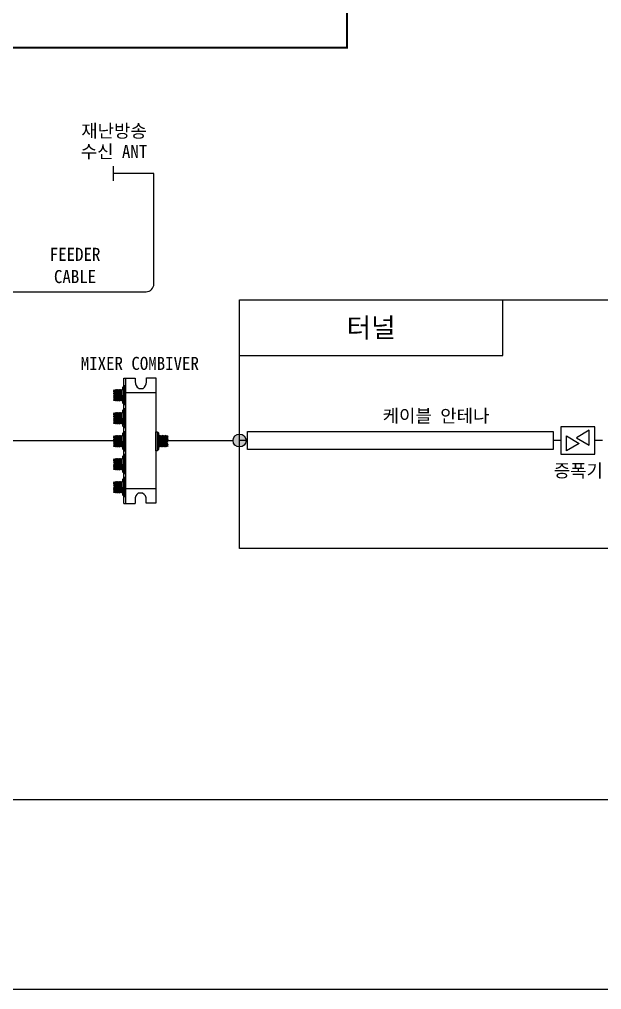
# Model space of a CAD drawing. Header units: millimetres. Extents: x 0 to 2521, y -5 to 594.
# Drawn here: x 1138.7 to 1317, y -4.9 to 292.1 of the extents above; entities that cross this region are included whole.
import ezdxf
from ezdxf.enums import TextEntityAlignment as Align

# ---------------------------------------------------------------- set-up
doc = ezdxf.new("R2010")
doc.units = ezdxf.units.MM
doc.header["$LTSCALE"] = 10
doc.linetypes.add('DASHED', pattern=[0.75, 0.5, -0.25])
for name, color, linetype in [('A-TEXT02', 6, 'Continuous'), ('T', 4, 'Continuous'), ('TITBOX', 7, 'Continuous'), ('TT-CABL', 4, 'Continuous'), ('TT-COMM-CABL', 4, 'Continuous'), ('TT-COMM-SYMB', 3, 'Continuous'), ('TT-COMM-TEXT', 3, 'Continuous')]:
    doc.layers.add(name, color=color, linetype=linetype)
doc.styles.get("Standard").update_dxf_attribs({"font": 'GulimChe.ttf'})
doc.styles.add('굴림체', font='GulimChe.ttf')

msp = doc.modelspace()

# ---------------------------------------------------------------- hatches: boundary and pattern name
at = {"layer": 'TT-COMM-CABL'}
msp.add_hatch(color=256, dxfattribs=at).paths.add_polyline_path([(1208.12, 163.15, 1), (1204.15, 163.15, 1)])

# ---------------------------------------------------------------- linework, layer by layer
at = {"color": 6, "linetype": 'DASHED', "const_width": 0.6}
msp.add_lwpolyline([(1239.02, 300.43), (1239.02, 283.44), (967.61, 283.44), (967.61, 112.06), (1023.97, 112.06)], dxfattribs=at)
at = {"layer": 'T'}
msp.add_lwpolyline([(1206.13, 206.22), (1504.82, 206.22), (1504.82, 130.07), (1206.13, 130.07)], close=True, dxfattribs=at)
msp.add_lwpolyline([(1206.13, 189.22), (1286.75, 189.22), (1286.75, 206.22)], dxfattribs=at)
at = {"layer": 'TITBOX', "color": 1, "flags": 128}
for points in [[(849.06, 589.06), (1690.06, 589.06), (1690.06, -4.94), (849.06, -4.94)], [(879.06, 53.3), (1660.06, 53.3), (1660.06, 574.06), (879.06, 574.06)]]:
    msp.add_lwpolyline(points, close=True, dxfattribs=at)
at = {"layer": 'TT-CABL'}
msp.add_lwpolyline([(1208.53, 165.92), (1302.15, 165.92), (1302.15, 160.37), (1208.53, 160.37)], close=True, dxfattribs=at)
at = {"layer": 'TT-COMM-CABL', "flags": 128}
for points in [[(1167.42, 247.13), (1167.42, 242.63)], [(1179.9, 244.88), (1167.42, 244.88)], [(1086.86, 163.15), (1167.87, 163.15)], [(1183.91, 163.15), (1204.15, 163.15)], [(1208.53, 163.15), (1206.13, 163.15)], [(1304.55, 163.15), (1302.15, 163.15)], [(1317.33, 163.15), (1314.93, 163.15)]]:
    msp.add_lwpolyline(points, dxfattribs=at)
msp.add_lwpolyline([(1086.86, 172.75), (1109.33, 172.75, 0.414214), (1111.73, 175.15), (1111.73, 206.3, -0.414214), (1114.13, 208.7), (1177.5, 208.7, 0.414214), (1179.9, 211.1), (1179.9, 244.88)], format="xyb", dxfattribs=at)
at = {"layer": 'TT-COMM-CABL'}
msp.add_circle((1206.13, 163.15), 1.98, dxfattribs=at)
at = {"layer": 'TT-COMM-SYMB'}
for p, q in [((1171.27, 143.88), (1171.27, 182.27)), ((1167.56, 178.52), (1167.55, 178.47)), ((1167.95, 178.34), (1167.55, 178.47)), ((1167.56, 178.52), (1168.03, 178.62)), ((1168.03, 178.37), (1167.56, 178.52)), ((1167.56, 178.17), (1168.03, 178.37)), ((1168.03, 178.8), (1168.15, 175.25)), ((1168.03, 178.8), (1168.03, 175.4)), ((1168.15, 178.65), (1168.26, 175.4)), ((1168.26, 178.8), (1168.38, 175.25)), ((1168.38, 178.65), (1168.49, 175.4)), ((1168.49, 178.8), (1168.61, 175.25)), ((1168.61, 178.65), (1168.72, 175.4)), ((1168.72, 178.8), (1168.85, 175.25)), ((1168.84, 178.65), (1168.96, 175.4)), ((1168.95, 178.8), (1169.08, 175.25)), ((1169.07, 178.65), (1169.19, 175.4)), ((1169.19, 178.8), (1169.31, 175.25)), ((1169.31, 178.65), (1169.42, 175.4)), ((1169.42, 178.8), (1169.54, 175.25)), ((1169.54, 178.65), (1169.65, 175.4)), ((1169.65, 178.8), (1169.77, 175.25)), ((1169.77, 178.65), (1169.88, 175.4)), ((1169.88, 178.8), (1170, 175.25)), ((1170, 178.65), (1170.11, 175.4)), ((1170.11, 178.8), (1170.23, 175.48)), ((1170.35, 178.8), (1170.23, 178.8)), ((1170.23, 175.25), (1170.23, 178.8)), ((1167.56, 178.17), (1167.54, 178.12)), ((1167.97, 177.89), (1167.54, 178.12)), ((1167.97, 176.16), (1167.54, 175.93)), ((1167.54, 175.93), (1167.56, 175.88)), ((1167.95, 175.71), (1167.55, 175.58)), ((1167.55, 175.58), (1167.56, 175.53)), ((1168.03, 177.93), (1167.56, 178.17)), ((1167.56, 177.65), (1168.03, 177.93)), ((1167.56, 177.65), (1167.56, 177.59)), ((1168.03, 177.34), (1167.56, 177.65)), ((1167.98, 177.31), (1167.56, 177.59)), ((1167.56, 177.02), (1168.03, 177.34)), ((1167.56, 177.02), (1168.03, 176.71)), ((1167.98, 176.74), (1167.56, 176.46)), ((1168.03, 176.71), (1167.56, 176.4)), ((1167.56, 176.46), (1167.56, 176.4)), ((1167.56, 176.4), (1168.03, 176.12)), ((1168.03, 176.12), (1167.56, 175.88)), ((1167.56, 175.88), (1168.03, 175.68)), ((1168.03, 175.68), (1167.56, 175.53)), ((1167.56, 175.53), (1168.03, 175.43)), ((1170.35, 175.25), (1170.23, 175.25)), ((1167.56, 171.13), (1167.54, 171.08)), ((1167.97, 170.85), (1167.54, 171.08)), ((1167.56, 171.48), (1167.55, 171.42)), ((1167.95, 171.29), (1167.55, 171.42)), ((1167.56, 171.48), (1168.03, 171.57)), ((1168.03, 171.33), (1167.56, 171.48)), ((1167.56, 171.13), (1168.03, 171.33)), ((1168.03, 170.88), (1167.56, 171.13)), ((1167.56, 170.6), (1168.03, 170.88)), ((1167.56, 170.6), (1167.56, 170.54)), ((1168.03, 170.3), (1167.56, 170.6)), ((1167.98, 170.27), (1167.56, 170.54)), ((1167.56, 169.98), (1168.03, 170.3)), ((1167.56, 169.98), (1168.03, 169.66)), ((1167.98, 169.69), (1167.56, 169.42)), ((1168.03, 169.66), (1167.56, 169.36)), ((1167.56, 169.42), (1167.56, 169.36)), ((1167.56, 169.36), (1168.03, 169.08)), ((1168.03, 171.75), (1168.15, 168.21)), ((1168.03, 171.75), (1168.03, 168.36)), ((1168.15, 171.6), (1168.26, 168.36)), ((1168.26, 171.75), (1168.38, 168.21)), ((1168.38, 171.6), (1168.49, 168.36)), ((1168.49, 171.75), (1168.61, 168.21)), ((1168.61, 171.6), (1168.72, 168.36)), ((1168.72, 171.75), (1168.85, 168.21)), ((1168.84, 171.6), (1168.96, 168.36)), ((1168.95, 171.75), (1169.08, 168.21)), ((1169.07, 171.6), (1169.19, 168.36)), ((1169.19, 171.75), (1169.31, 168.21)), ((1169.31, 171.6), (1169.42, 168.36)), ((1169.42, 171.75), (1169.54, 168.21)), ((1169.54, 171.6), (1169.65, 168.36)), ((1169.65, 171.75), (1169.77, 168.21)), ((1169.77, 171.6), (1169.88, 168.36)), ((1169.88, 171.75), (1170, 168.21)), ((1170, 171.6), (1170.11, 168.36)), ((1170.11, 171.75), (1170.23, 168.44)), ((1170.35, 171.75), (1170.23, 171.75)), ((1170.23, 168.21), (1170.23, 171.75)), ((1167.97, 169.12), (1167.54, 168.89)), ((1167.54, 168.89), (1167.56, 168.83)), ((1167.95, 168.67), (1167.55, 168.54)), ((1167.55, 168.54), (1167.56, 168.48)), ((1168.03, 169.08), (1167.56, 168.83)), ((1167.56, 168.83), (1168.03, 168.63)), ((1168.03, 168.63), (1167.56, 168.48)), ((1167.56, 168.48), (1168.03, 168.39)), ((1170.35, 168.21), (1170.23, 168.21)), ((1170.69, 163.38), (1170.69, 167.32)), ((1167.56, 164.08), (1167.54, 164.03)), ((1167.97, 163.8), (1167.54, 164.03)), ((1167.56, 164.44), (1167.55, 164.38)), ((1167.95, 164.25), (1167.55, 164.38)), ((1167.56, 164.44), (1168.03, 164.53)), ((1168.03, 164.29), (1167.56, 164.44)), ((1167.56, 164.08), (1168.03, 164.29)), ((1168.03, 163.84), (1167.56, 164.08)), ((1167.56, 163.56), (1168.03, 163.84)), ((1168.03, 163.25), (1167.56, 163.56)), ((1167.56, 163.56), (1167.56, 163.5)), ((1167.98, 163.23), (1167.56, 163.5)), ((1168.03, 164.71), (1168.03, 161.32)), ((1168.03, 164.71), (1168.15, 161.17)), ((1168.15, 164.56), (1168.26, 161.31)), ((1168.26, 164.71), (1168.38, 161.17)), ((1168.38, 164.56), (1168.49, 161.31)), ((1168.49, 164.71), (1168.61, 161.17)), ((1168.61, 164.56), (1168.72, 161.31)), ((1168.72, 164.71), (1168.85, 161.17)), ((1168.84, 164.56), (1168.96, 161.31)), ((1168.95, 164.71), (1169.08, 161.17)), ((1169.07, 164.56), (1169.19, 161.31)), ((1169.19, 164.71), (1169.31, 161.17)), ((1169.31, 164.56), (1169.42, 161.31)), ((1169.42, 164.71), (1169.54, 161.17)), ((1169.54, 164.56), (1169.65, 161.31)), ((1169.65, 164.71), (1169.77, 161.17)), ((1169.77, 164.56), (1169.88, 161.31)), ((1169.88, 164.71), (1170, 161.17)), ((1170, 164.56), (1170.11, 161.31)), ((1170.11, 164.71), (1170.23, 161.39)), ((1170.23, 161.17), (1170.23, 164.71)), ((1170.35, 164.71), (1170.23, 164.71)), ((1170.69, 143.88), (1170.69, 166.21)), ((1181.42, 164.71), (1181.55, 164.71)), ((1181.55, 161.17), (1181.55, 164.71)), ((1181.66, 164.71), (1181.55, 161.39)), ((1181.77, 164.56), (1181.66, 161.31)), ((1181.89, 164.71), (1181.77, 161.17)), ((1182, 164.56), (1181.89, 161.31)), ((1182.13, 164.71), (1182, 161.17)), ((1182.24, 164.56), (1182.12, 161.31)), ((1182.36, 164.71), (1182.23, 161.17)), ((1182.47, 164.56), (1182.35, 161.31)), ((1182.59, 164.71), (1182.47, 161.17)), ((1182.7, 164.56), (1182.59, 161.31)), ((1182.82, 164.71), (1182.7, 161.17)), ((1182.93, 164.56), (1182.82, 161.31)), ((1183.05, 164.71), (1182.93, 161.17)), ((1183.16, 164.56), (1183.05, 161.31)), ((1183.28, 164.71), (1183.16, 161.17)), ((1183.39, 164.56), (1183.28, 161.31)), ((1183.52, 164.71), (1183.39, 161.17)), ((1183.63, 164.56), (1183.51, 161.31)), ((1183.75, 164.71), (1183.62, 161.17)), ((1183.75, 164.71), (1183.75, 161.32)), ((1184.21, 164.44), (1183.75, 164.53)), ((1183.75, 164.29), (1184.21, 164.44)), ((1184.21, 164.08), (1183.75, 164.29)), ((1183.75, 163.84), (1184.21, 164.08)), ((1184.21, 163.56), (1183.75, 163.84)), ((1183.75, 163.25), (1184.21, 163.56)), ((1183.79, 163.23), (1184.21, 163.5)), ((1183.81, 163.8), (1184.24, 164.03)), ((1183.83, 164.25), (1184.23, 164.38)), ((1184.21, 164.44), (1184.23, 164.38)), ((1184.21, 164.08), (1184.24, 164.03)), ((1184.21, 163.56), (1184.21, 163.5)), ((1306.23, 159.99), (1306.23, 164.55)), ((1306.23, 164.55), (1310.18, 162.27)), ((1313.25, 166.31), (1309.3, 164.02)), ((1309.3, 164.02), (1313.25, 161.74)), ((1313.25, 161.74), (1313.25, 166.31)), ((1167.97, 162.07), (1167.54, 161.84)), ((1167.54, 161.84), (1167.56, 161.79)), ((1167.95, 161.62), (1167.55, 161.49)), ((1167.55, 161.49), (1167.56, 161.44)), ((1167.56, 162.94), (1168.03, 163.25)), ((1167.56, 162.94), (1168.03, 162.62)), ((1167.98, 162.65), (1167.56, 162.38)), ((1168.03, 162.62), (1167.56, 162.32)), ((1167.56, 162.38), (1167.56, 162.32)), ((1167.56, 162.32), (1168.03, 162.04)), ((1168.03, 162.04), (1167.56, 161.79)), ((1167.56, 161.79), (1168.03, 161.59)), ((1168.03, 161.59), (1167.56, 161.44)), ((1167.56, 161.44), (1168.03, 161.35)), ((1170.35, 161.17), (1170.23, 161.17)), ((1181.42, 161.17), (1181.55, 161.17)), ((1184.21, 162.94), (1183.75, 163.25)), ((1184.21, 162.94), (1183.75, 162.62)), ((1183.75, 162.62), (1184.21, 162.32)), ((1184.21, 162.32), (1183.75, 162.04)), ((1183.75, 162.04), (1184.21, 161.79)), ((1184.21, 161.79), (1183.75, 161.59)), ((1183.75, 161.59), (1184.21, 161.44)), ((1184.21, 161.44), (1183.75, 161.35)), ((1183.79, 162.65), (1184.21, 162.38)), ((1183.81, 162.07), (1184.24, 161.84)), ((1183.83, 161.62), (1184.23, 161.49)), ((1184.21, 162.38), (1184.21, 162.32)), ((1184.24, 161.84), (1184.21, 161.79)), ((1184.23, 161.49), (1184.21, 161.44)), ((1310.18, 162.27), (1306.23, 159.99)), ((1167.56, 157.42), (1167.55, 157.37)), ((1167.56, 157.42), (1168.03, 157.51)), ((1168.03, 157.27), (1167.56, 157.42)), ((1168.03, 157.69), (1168.03, 154.3)), ((1168.03, 157.69), (1168.15, 154.15)), ((1168.15, 157.54), (1168.26, 154.3)), ((1168.26, 157.69), (1168.38, 154.15)), ((1168.38, 157.54), (1168.49, 154.3)), ((1168.49, 157.69), (1168.61, 154.15)), ((1168.61, 157.54), (1168.72, 154.3)), ((1168.72, 157.69), (1168.85, 154.15)), ((1168.84, 157.54), (1168.96, 154.3)), ((1168.95, 157.69), (1169.08, 154.15)), ((1169.07, 157.54), (1169.19, 154.3)), ((1169.19, 157.69), (1169.31, 154.15)), ((1169.31, 157.54), (1169.42, 154.3)), ((1169.42, 157.69), (1169.54, 154.15)), ((1169.54, 157.54), (1169.65, 154.3)), ((1169.65, 157.69), (1169.77, 154.15)), ((1169.77, 157.54), (1169.88, 154.3)), ((1169.88, 157.69), (1170, 154.15)), ((1170, 157.54), (1170.11, 154.3)), ((1170.11, 157.69), (1170.23, 154.38)), ((1170.23, 154.15), (1170.23, 157.69)), ((1170.35, 157.69), (1170.23, 157.69)), ((1167.56, 157.07), (1167.54, 157.02)), ((1167.97, 156.79), (1167.54, 157.02)), ((1167.97, 155.06), (1167.54, 154.83)), ((1167.54, 154.83), (1167.56, 154.78)), ((1167.95, 157.24), (1167.55, 157.37)), ((1167.95, 154.61), (1167.55, 154.48)), ((1167.55, 154.48), (1167.56, 154.42)), ((1167.56, 157.07), (1168.03, 157.27)), ((1168.03, 156.82), (1167.56, 157.07)), ((1167.56, 156.54), (1168.03, 156.82)), ((1168.03, 156.24), (1167.56, 156.54)), ((1167.56, 156.54), (1167.56, 156.49)), ((1167.98, 156.21), (1167.56, 156.49)), ((1167.56, 155.92), (1168.03, 156.24)), ((1167.56, 155.92), (1168.03, 155.61)), ((1167.98, 155.64), (1167.56, 155.36)), ((1168.03, 155.61), (1167.56, 155.3)), ((1167.56, 155.36), (1167.56, 155.3)), ((1167.56, 155.3), (1168.03, 155.02)), ((1168.03, 155.02), (1167.56, 154.78)), ((1167.56, 154.78), (1168.03, 154.57)), ((1168.03, 154.57), (1167.56, 154.42)), ((1167.56, 154.42), (1168.03, 154.33)), ((1170.35, 154.15), (1170.23, 154.15)), ((1170.69, 149.32), (1170.69, 153.26)), ((1167.56, 150.03), (1167.54, 149.97)), ((1167.97, 149.75), (1167.54, 149.97)), ((1167.56, 150.38), (1167.55, 150.32)), ((1167.95, 150.19), (1167.55, 150.32)), ((1167.56, 150.38), (1168.03, 150.47)), ((1168.03, 150.23), (1167.56, 150.38)), ((1167.56, 150.03), (1168.03, 150.23)), ((1168.03, 149.78), (1167.56, 150.03)), ((1167.56, 149.5), (1168.03, 149.78)), ((1168.03, 149.2), (1167.56, 149.5)), ((1167.56, 149.5), (1167.56, 149.44)), ((1167.98, 149.17), (1167.56, 149.44)), ((1167.56, 148.88), (1168.03, 149.2)), ((1167.56, 148.88), (1168.03, 148.56)), ((1167.98, 148.59), (1167.56, 148.32)), ((1168.03, 148.56), (1167.56, 148.26)), ((1168.03, 150.65), (1168.03, 147.26)), ((1168.03, 150.65), (1168.15, 147.11)), ((1168.15, 150.5), (1168.26, 147.25)), ((1168.26, 150.65), (1168.38, 147.11)), ((1168.38, 150.5), (1168.49, 147.25)), ((1168.49, 150.65), (1168.61, 147.11)), ((1168.61, 150.5), (1168.72, 147.25)), ((1168.72, 150.65), (1168.85, 147.11)), ((1168.84, 150.5), (1168.96, 147.25)), ((1168.95, 150.65), (1169.08, 147.11)), ((1169.07, 150.5), (1169.19, 147.25)), ((1169.19, 150.65), (1169.31, 147.11)), ((1169.31, 150.5), (1169.42, 147.25)), ((1169.42, 150.65), (1169.54, 147.11)), ((1169.54, 150.5), (1169.65, 147.25)), ((1169.65, 150.65), (1169.77, 147.11)), ((1169.77, 150.5), (1169.88, 147.25)), ((1169.88, 150.65), (1170, 147.11)), ((1170, 150.5), (1170.11, 147.25)), ((1170.11, 150.65), (1170.23, 147.33)), ((1170.23, 147.11), (1170.23, 150.65)), ((1170.35, 150.65), (1170.23, 150.65)), ((1167.97, 148.01), (1167.54, 147.78)), ((1167.54, 147.78), (1167.56, 147.73)), ((1167.95, 147.57), (1167.55, 147.44)), ((1167.55, 147.44), (1167.56, 147.38)), ((1167.56, 148.32), (1167.56, 148.26)), ((1167.56, 148.26), (1168.03, 147.98)), ((1168.03, 147.98), (1167.56, 147.73)), ((1167.56, 147.73), (1168.03, 147.53)), ((1168.03, 147.53), (1167.56, 147.38)), ((1167.56, 147.38), (1168.03, 147.29)), ((1170.35, 147.11), (1170.23, 147.11)), ((1170.69, 143.88), (1174.12, 143.88))]:
    msp.add_line(p, q, dxfattribs=at)
at = {"layer": 'TT-COMM-SYMB', "linetype": 'Continuous'}
for p, q in [((1304.55, 167.35), (1304.55, 158.95)), ((1314.93, 167.35), (1304.55, 167.35)), ((1314.93, 158.95), (1314.93, 167.35)), ((1304.55, 158.95), (1314.93, 158.95))]:
    msp.add_line(p, q, dxfattribs=at)
at = {"layer": 'TT-COMM-SYMB'}
for points in [[(1170.69, 167.78), (1170.69, 182.27), (1174.19, 182.27), (1174.19, 181.17, 0.325922), (1175.34, 179.12), (1176.64, 179.12, 0.242256), (1177.61, 181.06), (1177.61, 182.34), (1180.5, 182.34), (1180.5, 143.95), (1177.56, 143.95), (1177.56, 144.97, 0.325922), (1176.41, 147.02), (1175.11, 147.02, 0.242256), (1174.14, 145.08), (1174.14, 143.88)], [(1170.81, 178.53), (1170.69, 178.53, -0.414214), (1170.34, 178.88), (1170.34, 179.34, -0.414214), (1170.69, 179.69), (1170.81, 179.69)], [(1170.81, 174.36), (1170.69, 174.36, -0.414214), (1170.34, 174.71), (1170.34, 175.17, -0.414214), (1170.69, 175.52), (1170.81, 175.52)], [(1170.81, 171.49), (1170.69, 171.49, -0.414214), (1170.34, 171.83), (1170.34, 172.3, -0.414214), (1170.69, 172.65), (1170.81, 172.65)], [(1170.81, 167.32), (1170.69, 167.32, -0.414214), (1170.34, 167.66), (1170.34, 168.13, -0.414214), (1170.69, 168.48), (1170.81, 168.48)], [(1170.81, 164.44), (1170.69, 164.44, -0.414214), (1170.34, 164.79), (1170.34, 165.25, -0.414214), (1170.69, 165.6), (1170.81, 165.6)], [(1180.97, 164.44), (1181.08, 164.44, 0.414214), (1181.43, 164.79), (1181.43, 165.25, 0.414214), (1181.08, 165.6), (1180.97, 165.6)], [(1170.81, 160.27), (1170.69, 160.27, -0.414214), (1170.34, 160.62), (1170.34, 161.08, -0.414214), (1170.69, 161.43), (1170.81, 161.43)], [(1180.97, 160.27), (1181.08, 160.27, 0.414214), (1181.43, 160.62), (1181.43, 161.08, 0.414214), (1181.08, 161.43), (1180.97, 161.43)], [(1170.81, 157.43), (1170.69, 157.43, -0.414214), (1170.34, 157.78), (1170.34, 158.24, -0.414214), (1170.69, 158.59), (1170.81, 158.59)], [(1170.81, 153.26), (1170.69, 153.26, -0.414214), (1170.34, 153.61), (1170.34, 154.07, -0.414214), (1170.69, 154.42), (1170.81, 154.42)], [(1170.81, 150.39), (1170.69, 150.39, -0.414214), (1170.34, 150.73), (1170.34, 151.2, -0.414214), (1170.69, 151.54), (1170.81, 151.54)], [(1170.81, 146.21), (1170.69, 146.21, -0.414214), (1170.34, 146.56), (1170.34, 147.03, -0.414214), (1170.69, 147.37), (1170.81, 147.37)]]:
    msp.add_lwpolyline(points, format="xyb", dxfattribs=at)
for points in [[(1168.03, 178.8), (1168.15, 178.65), (1168.26, 178.8), (1168.38, 178.65), (1168.49, 178.8), (1168.61, 178.65), (1168.72, 178.8), (1168.84, 178.65), (1168.95, 178.8), (1169.07, 178.65), (1169.19, 178.8), (1169.31, 178.65), (1169.42, 178.8), (1169.54, 178.65), (1169.65, 178.8), (1169.77, 178.65), (1169.88, 178.8), (1170, 178.65), (1170.11, 178.8), (1170.23, 178.65)], [(1171.27, 179.92), (1170.81, 179.92), (1170.81, 174.13), (1171.27, 174.13), (1171.27, 179.92)], [(1168.03, 175.4), (1168.15, 175.25), (1168.26, 175.4), (1168.38, 175.25), (1168.49, 175.4), (1168.61, 175.25), (1168.72, 175.4), (1168.84, 175.25), (1168.95, 175.4), (1169.07, 175.25), (1169.19, 175.4), (1169.31, 175.25), (1169.42, 175.4), (1169.54, 175.25), (1169.65, 175.4), (1169.77, 175.25), (1169.88, 175.4), (1170, 175.25), (1170.11, 175.4), (1170.23, 175.25)], [(1171.27, 177.86), (1180.5, 177.86)], [(1171.27, 172.88), (1170.81, 172.88), (1170.81, 167.09), (1171.27, 167.09), (1171.27, 172.88)], [(1168.03, 171.75), (1168.15, 171.6), (1168.26, 171.75), (1168.38, 171.6), (1168.49, 171.75), (1168.61, 171.6), (1168.72, 171.75), (1168.84, 171.6), (1168.95, 171.75), (1169.07, 171.6), (1169.19, 171.75), (1169.31, 171.6), (1169.42, 171.75), (1169.54, 171.6), (1169.65, 171.75), (1169.77, 171.6), (1169.88, 171.75), (1170, 171.6), (1170.11, 171.75), (1170.23, 171.6)], [(1168.03, 168.36), (1168.15, 168.21), (1168.26, 168.36), (1168.38, 168.21), (1168.49, 168.36), (1168.61, 168.21), (1168.72, 168.36), (1168.84, 168.21), (1168.95, 168.36), (1169.07, 168.21), (1169.19, 168.36), (1169.31, 168.21), (1169.42, 168.36), (1169.54, 168.21), (1169.65, 168.36), (1169.77, 168.21), (1169.88, 168.36), (1170, 168.21), (1170.11, 168.36), (1170.23, 168.21)], [(1168.03, 164.71), (1168.15, 164.56), (1168.26, 164.71), (1168.38, 164.56), (1168.49, 164.71), (1168.61, 164.56), (1168.72, 164.71), (1168.84, 164.56), (1168.95, 164.71), (1169.07, 164.56), (1169.19, 164.71), (1169.31, 164.56), (1169.42, 164.71), (1169.54, 164.56), (1169.65, 164.71), (1169.77, 164.56), (1169.88, 164.71), (1170, 164.56), (1170.11, 164.71), (1170.23, 164.56)], [(1171.27, 165.83), (1170.81, 165.83), (1170.81, 160.04), (1171.27, 160.04), (1171.27, 165.83)], [(1180.5, 165.83), (1180.97, 165.83), (1180.97, 160.04), (1180.5, 160.04), (1180.5, 165.83)], [(1183.75, 164.71), (1183.63, 164.56), (1183.52, 164.71), (1183.39, 164.56), (1183.28, 164.71), (1183.16, 164.56), (1183.05, 164.71), (1182.93, 164.56), (1182.82, 164.71), (1182.7, 164.56), (1182.59, 164.71), (1182.47, 164.56), (1182.36, 164.71), (1182.24, 164.56), (1182.13, 164.71), (1182, 164.56), (1181.89, 164.71), (1181.77, 164.56), (1181.66, 164.71), (1181.55, 164.56)], [(1168.03, 161.32), (1168.15, 161.17), (1168.26, 161.32), (1168.38, 161.17), (1168.49, 161.32), (1168.61, 161.17), (1168.72, 161.32), (1168.84, 161.17), (1168.95, 161.32), (1169.07, 161.17), (1169.19, 161.32), (1169.31, 161.17), (1169.42, 161.32), (1169.54, 161.17), (1169.65, 161.32), (1169.77, 161.17), (1169.88, 161.32), (1170, 161.17), (1170.11, 161.32), (1170.23, 161.17)], [(1183.75, 161.32), (1183.63, 161.17), (1183.52, 161.32), (1183.39, 161.17), (1183.28, 161.32), (1183.16, 161.17), (1183.05, 161.32), (1182.93, 161.17), (1182.82, 161.32), (1182.7, 161.17), (1182.59, 161.32), (1182.47, 161.17), (1182.36, 161.32), (1182.24, 161.17), (1182.13, 161.32), (1182, 161.17), (1181.89, 161.32), (1181.77, 161.17), (1181.66, 161.32), (1181.55, 161.17)], [(1168.03, 157.69), (1168.15, 157.54), (1168.26, 157.69), (1168.38, 157.54), (1168.49, 157.69), (1168.61, 157.54), (1168.72, 157.69), (1168.84, 157.54), (1168.95, 157.69), (1169.07, 157.54), (1169.19, 157.69), (1169.31, 157.54), (1169.42, 157.69), (1169.54, 157.54), (1169.65, 157.69), (1169.77, 157.54), (1169.88, 157.69), (1170, 157.54), (1170.11, 157.69), (1170.23, 157.54)], [(1171.27, 158.82), (1170.81, 158.82), (1170.81, 153.03), (1171.27, 153.03), (1171.27, 158.82)], [(1168.03, 154.3), (1168.15, 154.15), (1168.26, 154.3), (1168.38, 154.15), (1168.49, 154.3), (1168.61, 154.15), (1168.72, 154.3), (1168.84, 154.15), (1168.95, 154.3), (1169.07, 154.15), (1169.19, 154.3), (1169.31, 154.15), (1169.42, 154.3), (1169.54, 154.15), (1169.65, 154.3), (1169.77, 154.15), (1169.88, 154.3), (1170, 154.15), (1170.11, 154.3), (1170.23, 154.15)], [(1171.27, 151.78), (1170.81, 151.78), (1170.81, 145.98), (1171.27, 145.98), (1171.27, 151.78)], [(1168.03, 150.65), (1168.15, 150.5), (1168.26, 150.65), (1168.38, 150.5), (1168.49, 150.65), (1168.61, 150.5), (1168.72, 150.65), (1168.84, 150.5), (1168.95, 150.65), (1169.07, 150.5), (1169.19, 150.65), (1169.31, 150.5), (1169.42, 150.65), (1169.54, 150.5), (1169.65, 150.65), (1169.77, 150.5), (1169.88, 150.65), (1170, 150.5), (1170.11, 150.65), (1170.23, 150.5)], [(1168.03, 147.26), (1168.15, 147.11), (1168.26, 147.26), (1168.38, 147.11), (1168.49, 147.26), (1168.61, 147.11), (1168.72, 147.26), (1168.84, 147.11), (1168.95, 147.26), (1169.07, 147.11), (1169.19, 147.26), (1169.31, 147.11), (1169.42, 147.26), (1169.54, 147.11), (1169.65, 147.26), (1169.77, 147.11), (1169.88, 147.26), (1170, 147.11), (1170.11, 147.26), (1170.23, 147.11)], [(1171.27, 148.43), (1180.5, 148.43)]]:
    msp.add_lwpolyline(points, dxfattribs=at)

# ---------------------------------------------------------------- texts
at = {"layer": 'A-TEXT02', "style": '굴림체'}
msp.add_text('터널', height=6, dxfattribs=at).set_placement((1246.44, 197.72), align=Align.MIDDLE_CENTER)
at = {"layer": 'TT-COMM-TEXT'}
for s, p in [('재난방송', (1167.68, 257.93)), ('수신 ANT', (1167.68, 251.63)), ('FEEDER', (1155.75, 220.14)), ('CABLE', (1155.75, 213.34)), ('MIXER COMBIVER', (1175.59, 186.76))]:
    msp.add_text(s, height=4, dxfattribs=at).set_placement(p, align=Align.MIDDLE_CENTER)
at = {"layer": 'TT-COMM-TEXT', "style": '굴림체'}
for s, p in [('케이블 안테나', (1266.31, 170.71)), ('증폭기', (1309.9, 153.93))]:
    msp.add_text(s, height=4, dxfattribs=at).set_placement(p, align=Align.MIDDLE_CENTER)

doc.saveas('drawing.dxf')
